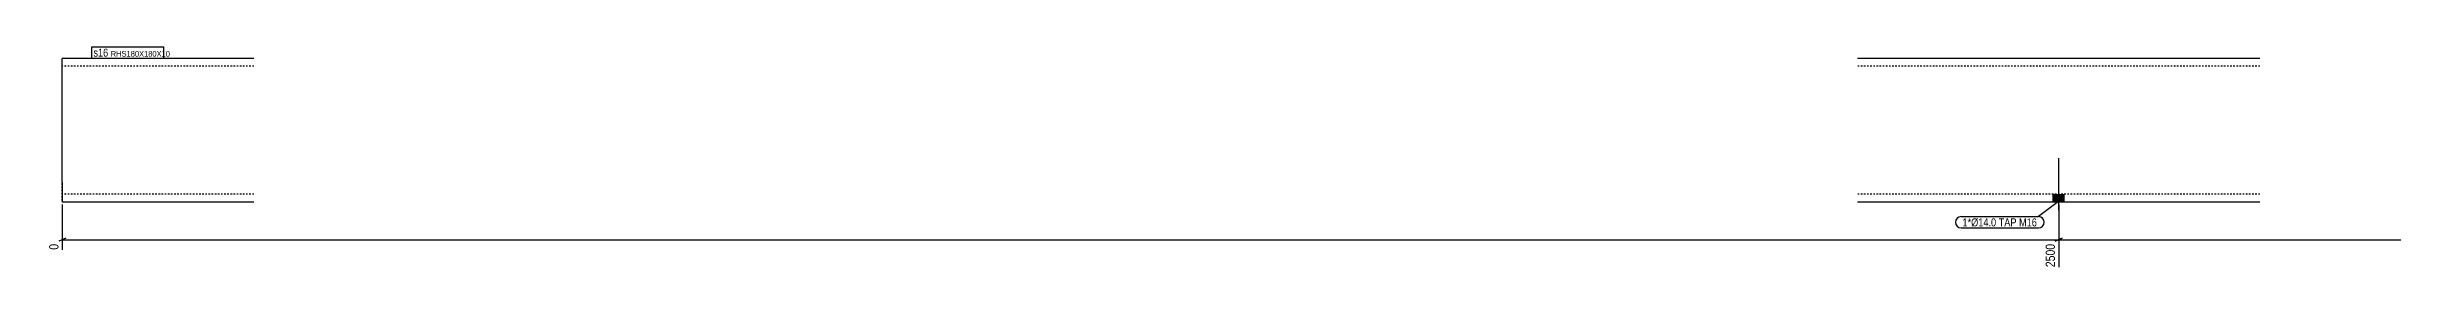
# Model space of a CAD drawing. Header units: millimetres. Extents: x 9 to 17805, y 7 to 355.
# Drawn here: x 11932 to 14868, y 7 to 285 of the extents above; entities that cross this region are included whole.
import ezdxf

# ---------------------------------------------------------------- set-up
doc = ezdxf.new("R2010")
doc.units = ezdxf.units.MM
doc.linetypes.add('DXK_LINE_DOT2', pattern=[3.9198, 1.9599, -1.9599])
for name, color, linetype in [('MÅLSÆTNING', 7, 'Continuous'), ('STÅL', 7, 'Continuous'), ('TEKST', 7, 'Continuous')]:
    doc.layers.add(name, color=color, linetype=linetype)
doc.styles.add('Arial Narrow', font='ARIALN.TTF', dxfattribs={"height": 0.2})

msp = doc.modelspace()

# ---------------------------------------------------------------- hatches: boundary and pattern name
at = {"layer": 'STÅL', "linetype": 'Continuous'}
msp.add_hatch(color=3, dxfattribs=at).paths.add_polyline_path([(14458, 100.6), (14444, 100.6), (14444, 90.6), (14458, 90.6)])

# ---------------------------------------------------------------- linework, layer by layer
at = {"layer": 'MÅLSÆTNING', "color": 7, "linetype": 'Continuous'}
for p, q in [((11951, 87.6), (11951, 30.9)), ((14451, 87.6), (14451, 9)), ((11955.5, 45.2), (11946.5, 41.6)), ((11951, 43.4), (14451, 43.4)), ((14446.5, 41.6), (14455.5, 45.2))]:
    msp.add_line(p, q, dxfattribs=at)
at = {"layer": 'STÅL', "color": 2, "linetype": 'Continuous'}
for p, q in [((12191, 270.6), (11951, 270.6)), ((11951, 115.6), (11951, 270.6)), ((14703, 270.6), (14199, 270.6)), ((11951, 115.6), (11951, 90.6)), ((12191, 90.6), (11951, 90.6)), ((14703, 90.6), (14199, 90.6))]:
    msp.add_line(p, q, dxfattribs=at)
at = {"layer": 'STÅL', "color": 7, "linetype": 'DXK_LINE_DOT2'}
for p, q in [((12191, 260.6), (11951, 260.6)), ((14703, 260.6), (14199, 260.6)), ((11951, 92.5), (11951, 115.6)), ((12191, 100.6), (11951, 100.6)), ((14703, 100.6), (14199, 100.6))]:
    msp.add_line(p, q, dxfattribs=at)
at = {"layer": 'STÅL', "color": 3, "linetype": 'Continuous'}
for p, q in [((14451, 80.6), (14451, 145.6)), ((14444, 90.6), (14444, 100.6)), ((14458, 90.6), (14458, 100.6))]:
    msp.add_line(p, q, dxfattribs=at)

# ---------------------------------------------------------------- wipeouts: each hides what was drawn before it
at = {"color": 0}
msp.add_wipeout([(14423.9, 60.1), (14423.9, 70.6), (14330.5, 70.6), (14330.5, 60.1)], dxfattribs=at).dxf.layer = 'TEKST'

# ---------------------------------------------------------------- next in the draw order: wipeouts: each hides what was drawn before it
at = {"color": 0, "linetype": 'Continuous'}
for points in [[(11948.6, 40.6), (11931.8, 40.6), (11931.8, 28.5), (11948.6, 28.5)], [(14448.6, 40.6), (14431.8, 40.6), (14431.8, 6.6), (14448.6, 6.6)]]:
    msp.add_wipeout(points, dxfattribs=at).dxf.layer = 'MÅLSÆTNING'
at = {"color": 0}
for points in [[(12008.5, 272.7), (12008.5, 283.2), (11990, 283.2), (11990, 272.7)], [(14423.9, 60.1), (14423.9, 70.6), (14330.5, 70.6), (14330.5, 60.1)]]:
    msp.add_wipeout(points, dxfattribs=at).dxf.layer = 'TEKST'

# ---------------------------------------------------------------- next in the draw order: linework, layer by layer
at = {"layer": 'MÅLSÆTNING', "color": 7, "linetype": 'Continuous'}
for p, q in [((14451, 87.6), (14451, 9)), ((14455.5, 45.2), (14446.5, 41.6)), ((14451, 43.4), (17800.7, 43.4))]:
    msp.add_line(p, q, dxfattribs=at)
at = {"layer": 'TEKST', "color": 7, "linetype": 'Continuous'}
for p, q in [((14450.6, 91.1), (14425.7, 72.4)), ((14328.7, 72.4), (14425.7, 72.4)), ((14328.7, 58.3), (14425.7, 58.3))]:
    msp.add_line(p, q, dxfattribs=at)
for centre, start, end in [((14328.7, 65.3), 90, 270), ((14425.7, 65.3), 270, 90)]:
    msp.add_arc(centre, 7.05, start, end, dxfattribs=at)

# ---------------------------------------------------------------- next in the draw order: texts
at = {"layer": 'MÅLSÆTNING', "color": 3, "linetype": 'Continuous', "style": 'Arial Narrow'}
for s, height, p in [('0', 11.5, (11946.2, 30.9)), ('2500', 11.45, (14446.2, 9))]:
    msp.add_text(s, height=height, rotation=90.0002, dxfattribs=at).set_placement(p)
at = {"layer": 'TEKST', "color": 3, "style": 'Arial Narrow'}
msp.add_text('1*Ø14.0 TAP M16', height=10.021, dxfattribs=at).set_placement((14330.5, 60.1))

# ---------------------------------------------------------------- next in the draw order: wipeouts: each hides what was drawn before it
at = {"color": 0}
msp.add_wipeout([(12008.5, 272.7), (12008.5, 283.2), (11990, 283.2), (11990, 272.7)], dxfattribs=at).dxf.layer = 'TEKST'

# ---------------------------------------------------------------- next in the draw order: linework, layer by layer
at = {"layer": 'TEKST', "color": 7, "linetype": 'Continuous'}
msp.add_line((11988.2, 270.9), (11988.2, 285), dxfattribs=at)

# ---------------------------------------------------------------- next in the draw order: wipeouts: each hides what was drawn before it
at = {"color": 0}
msp.add_wipeout([(12076.5, 272.7), (12076.5, 280.2), (12011.7, 280.2), (12011.7, 272.7)], dxfattribs=at).dxf.layer = 'TEKST'

# ---------------------------------------------------------------- next in the draw order: wipeouts: each hides what was drawn before it
msp.add_wipeout([(12076.5, 272.7), (12076.5, 280.2), (12011.7, 280.2), (12011.7, 272.7)], dxfattribs=at).dxf.layer = 'TEKST'

# ---------------------------------------------------------------- next in the draw order: linework, layer by layer
at = {"layer": 'TEKST', "color": 7, "linetype": 'Continuous'}
for p, q in [((11988.2, 285), (12078.3, 285)), ((11988.2, 270.9), (12078.3, 270.9)), ((12078.3, 270.9), (12078.3, 285))]:
    msp.add_line(p, q, dxfattribs=at)

# ---------------------------------------------------------------- next in the draw order: texts
at = {"layer": 'TEKST', "color": 3, "style": 'Arial Narrow'}
for s, height, p in [('s16', 10.02, (11990, 272.7)), ('RHS180X180X10', 7.158, (12011.7, 272.7))]:
    msp.add_text(s, height=height, dxfattribs=at).set_placement(p)

doc.saveas('drawing.dxf')
